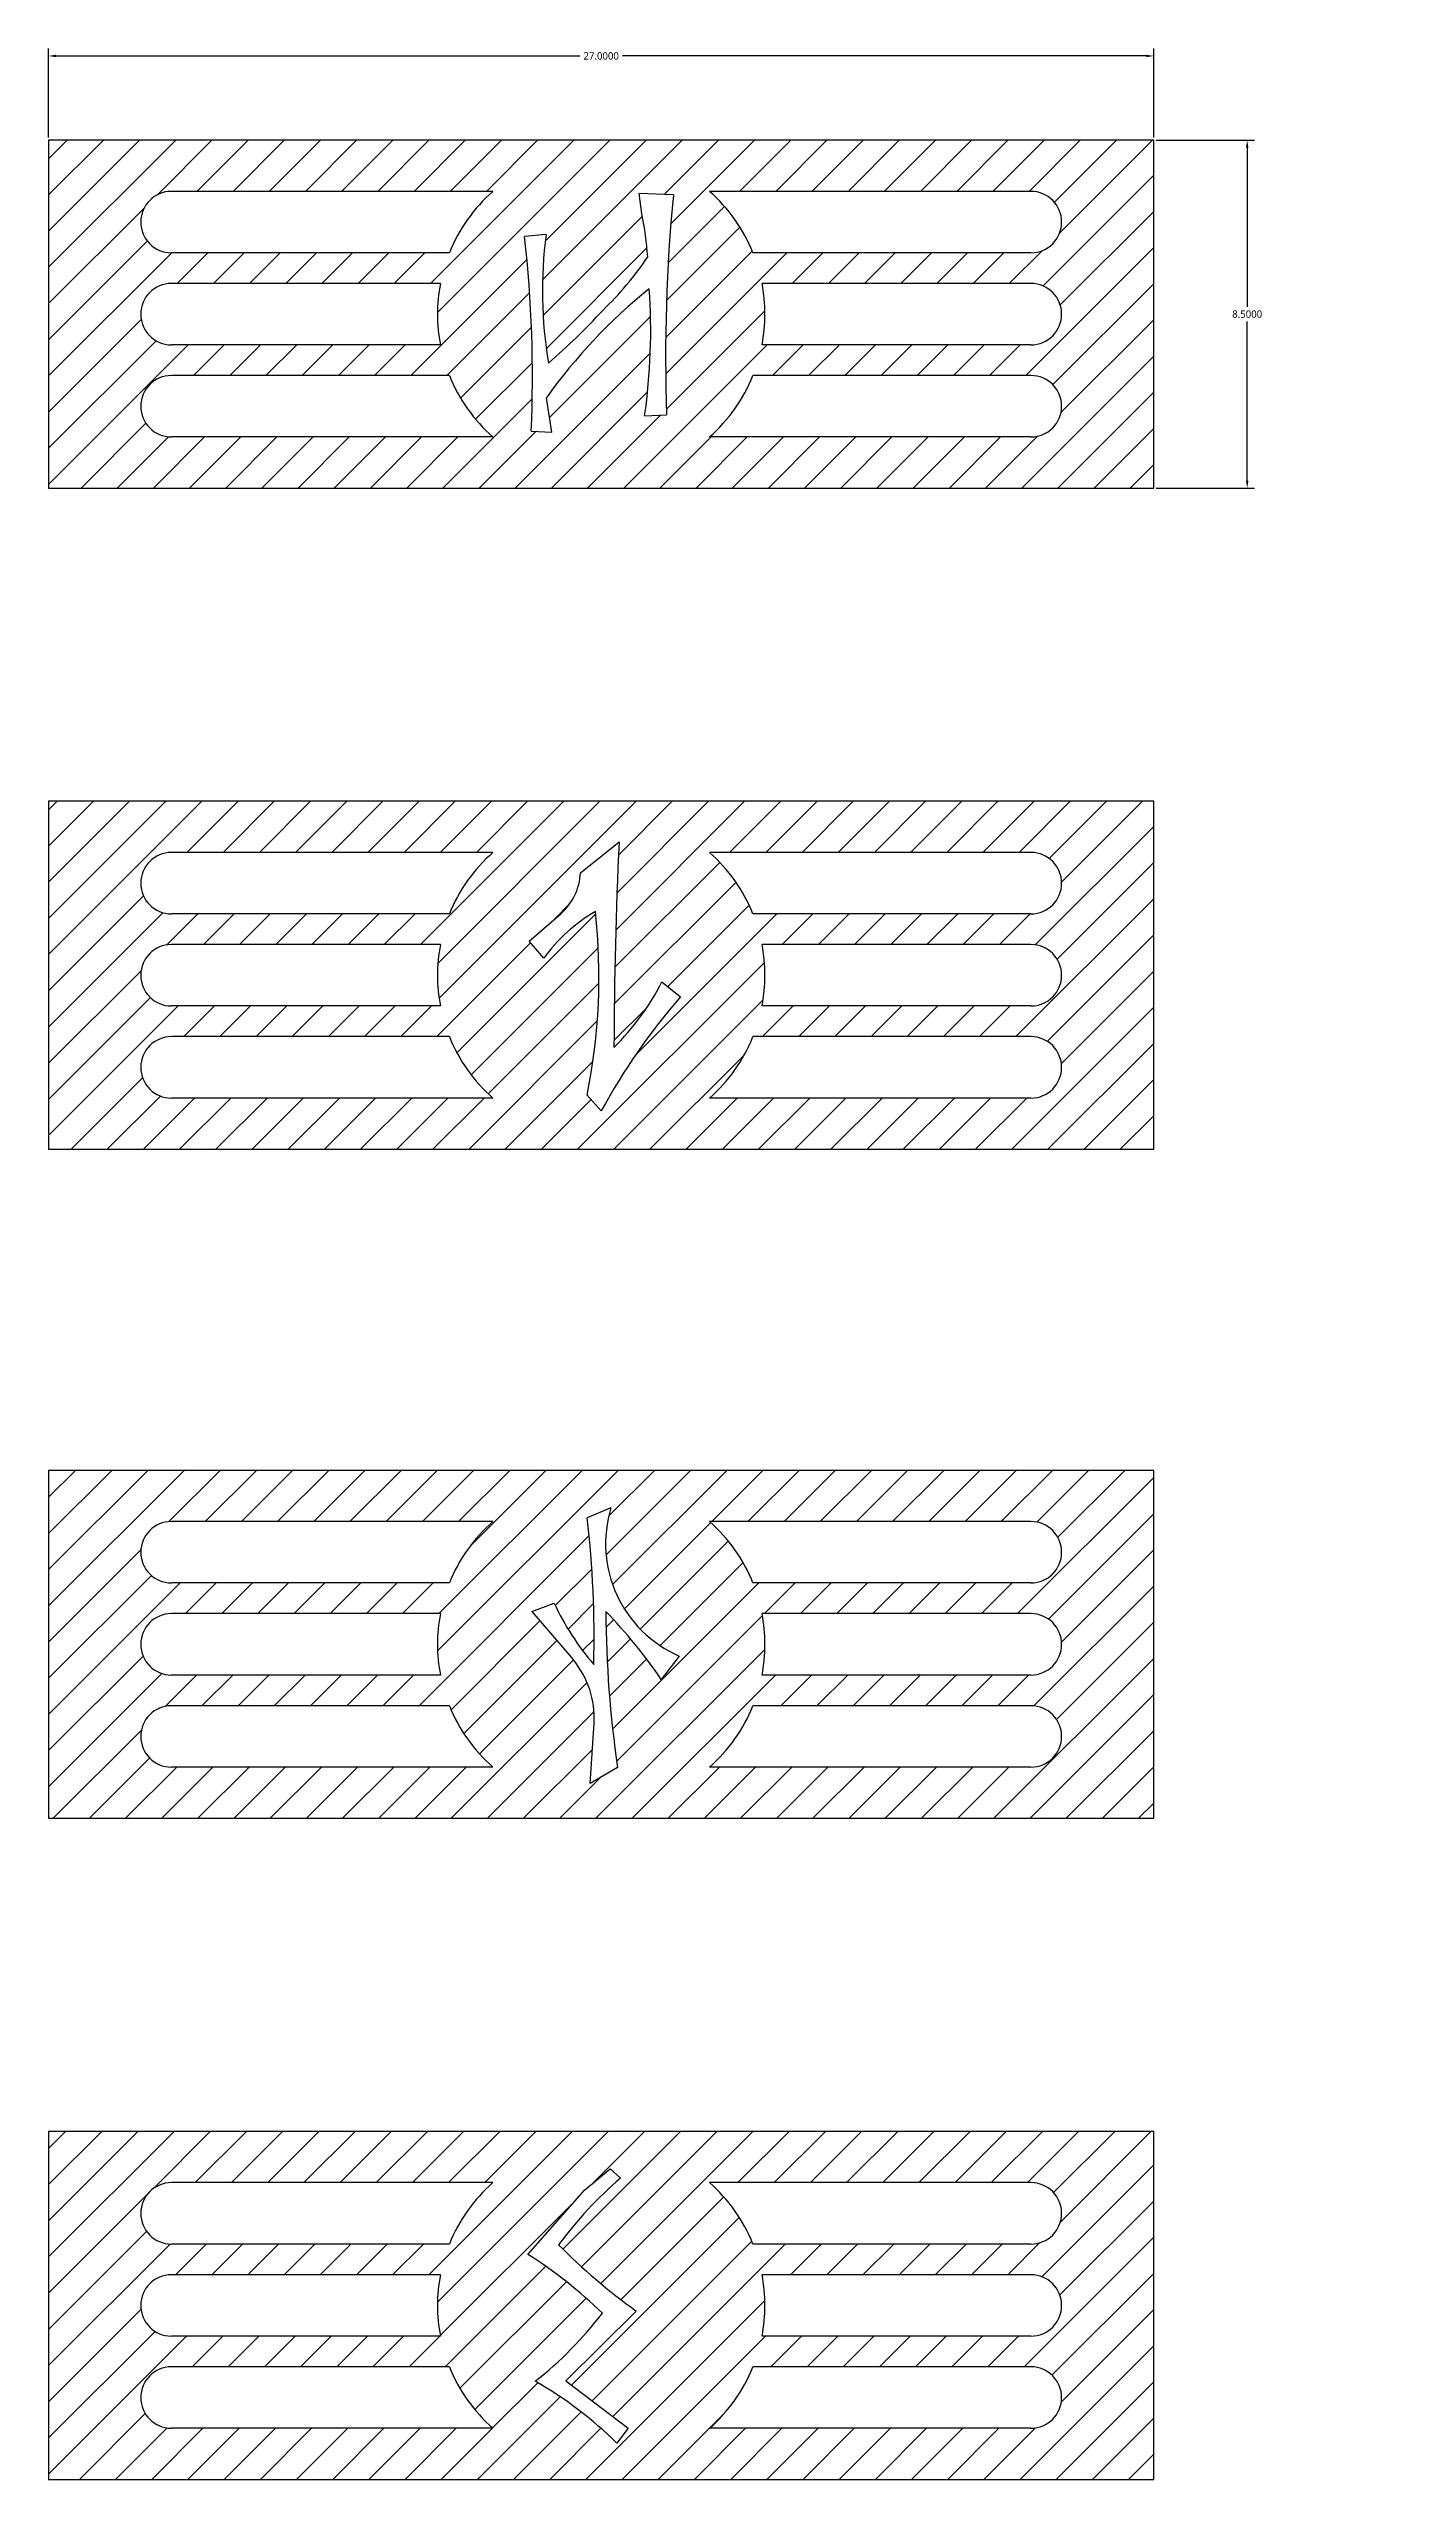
# Model space of a CAD drawing. Header units: centimetres. Extents: x 0 to 362, y 0 to 80.
# Drawn here: x 218.7 to 251.8, y 20.5 to 79.9 of the extents above; entities that cross this region are included whole.
import ezdxf

# ---------------------------------------------------------------- set-up
doc = ezdxf.new("R2010")
doc.units = ezdxf.units.CM
doc.header["$MEASUREMENT"] = 0
doc.styles.get("Standard").update_dxf_attribs({"font": 'malgun.ttf'})
doc.dimstyles.get("Standard").update_dxf_attribs({"dimtxt": 0.18, "dimasz": 0.18, "dimexe": 0.18, "dimexo": 0.0625, "dimgap": 0.09, "dimtad": 0, "dimtih": 1, "dimtoh": 1, "dimdec": 4, "dimzin": 0, "dimdsep": 46, "dimtxsty": 'Standard', "dimcen": 0.09, "dimadec": 0, "dimazin": 0, "dimtfac": 1, "dimtdec": 4, "dimtofl": 0, "dimtmove": 0, "dimatfit": 3, "dimfxl": 1, "dimtolj": 1, "dimtzin": 0, "dimarcsym": 0})

# ---------------------------------------------------------------- blocks, each defined once
blk = doc.blocks.new('*D6')
at = {"color": 0, "lineweight": -2, "transparency": 16777216}
for p, q in [((218.656, 77.752), (218.656, 79.927)), ((218.836, 79.747), (231.638, 79.747)), ((245.476, 79.747), (232.675, 79.747)), ((245.656, 77.752), (245.656, 79.927))]:
    blk.add_line(p, q, dxfattribs=at)
at = {"color": 0, "transparency": 16777216}
for points in [[(218.836, 79.777), (218.836, 79.717), (218.656, 79.747)], [(245.476, 79.777), (245.476, 79.717), (245.656, 79.747)]]:
    blk.add_solid(points, dxfattribs=at)
at = {"layer": 'Defpoints', "color": 0, "transparency": 16777216}
for p in [(218.656, 79.747), (218.656, 77.689), (245.656, 77.689)]:
    blk.add_point(p, dxfattribs=at)
at = {"color": 0, "transparency": 16777216, "insert": (232.156, 79.747), "char_height": 0.18, "attachment_point": 5}
blk.add_mtext('\\A1;27.0000', dxfattribs=at)
blk = doc.blocks.new('*D7')
at = {"color": 0, "lineweight": -2, "transparency": 16777216}
for p, q in [((245.719, 77.689), (248.119, 77.689)), ((247.939, 77.509), (247.939, 73.622)), ((247.939, 69.369), (247.939, 73.256)), ((245.719, 69.189), (248.119, 69.189))]:
    blk.add_line(p, q, dxfattribs=at)
at = {"color": 0, "transparency": 16777216}
for points in [[(247.909, 77.509), (247.969, 77.509), (247.939, 77.689)], [(247.909, 69.369), (247.969, 69.369), (247.939, 69.189)]]:
    blk.add_solid(points, dxfattribs=at)
at = {"layer": 'Defpoints', "color": 0, "transparency": 16777216}
for p in [(245.656, 77.689), (247.939, 77.689), (245.656, 69.189)]:
    blk.add_point(p, dxfattribs=at)
at = {"color": 0, "transparency": 16777216, "insert": (247.939, 73.439), "char_height": 0.18, "attachment_point": 5}
blk.add_mtext('\\A1;8.5000', dxfattribs=at)

msp = doc.modelspace()

# ---------------------------------------------------------------- hatches: boundary and pattern name
h = msp.add_hatch()
h.set_pattern_fill('ANSI31', color=256, scale=5)
h.paths.add_polyline_path([(245.65644, 77.68915), (218.65644, 77.68915), (218.65644, 69.18915), (245.65644, 69.18915)])
h.paths.add_polyline_path([(242.65644, 74.93915), (235.86454, 74.93915, 0.11643831), (234.80219, 76.43915), (242.65644, 76.43915, -1)], flags=16)
h.paths.add_polyline_path([(242.65644, 72.68915), (236.0855, 72.68915, 0.09458878), (236.0855, 74.18915), (242.65644, 74.18915, -1)], flags=16)
h.paths.add_polyline_path([(242.65644, 70.43915), (234.80219, 70.43915, 0.11643831), (235.86454, 71.93915), (242.65644, 71.93915, -1)], flags=16)
h.paths.add_polyline_path([(233.91975, 76.35189, 0.03264617), (233.75548, 70.97818), (233.2181, 70.9532, 0.05296396), (233.33046, 74.06027, 0.06764165), (230.81819, 71.39829), (230.95149, 70.55745), (230.44744, 70.57826, 0.03906184), (230.28303, 75.33525), (230.80944, 75.38473, 0.07564579), (230.87182, 72.24326, 0.02574645), (232.19421, 73.53152, 0.05415272), (233.29204, 74.83639, 0.03617592), (233.14991, 75.89166, 0.00064362), (233.08062, 76.39095)], flags=16)
h.paths.add_polyline_path([(229.51069, 76.43915, 0.11643831), (228.44834, 74.93915), (221.65644, 74.93915, -1), (221.65644, 76.43915)], flags=16)
h.paths.add_polyline_path([(229.51069, 70.43915), (221.65644, 70.43915, -1), (221.65644, 71.93915), (228.44834, 71.93915, 0.11643831)], flags=16)
h.paths.add_polyline_path([(228.22738, 74.18915, 0.09458878), (228.22738, 72.68915), (221.65644, 72.68915, -1), (221.65644, 74.18915)], flags=16)
h.paths.add_polyline_path([(285.00053, 77.68915), (258.00053, 77.68915), (258.00053, 69.18915), (285.00053, 69.18915)])
h.paths.add_polyline_path([(261.00053, 74.18915), (267.57147, 74.18915, 0.09458878), (267.57147, 72.68915), (261.00053, 72.68915, -1)], flags=16)
h.paths.add_polyline_path([(261.00053, 76.43915), (268.85478, 76.43915, 0.11643831), (267.79243, 74.93915), (261.00053, 74.93915, -1)], flags=16)
h.paths.add_polyline_path([(261.00053, 71.93915), (267.79243, 71.93915, 0.11643831), (268.85478, 70.43915), (261.00053, 70.43915, -1)], flags=16)
h.paths.add_polyline_path([(269.69038, 74.50092), (269.97794, 74.13676), (269.83451, 73.69844), (269.69166, 73.74518, -0.00355138)], flags=16)
h.paths.add_polyline_path([(269.69268, 73.6416), (269.88998, 73.56274), (270.10297, 74.09567), (270.24371, 74.18725), (270.28546, 73.3915), (271.03002, 74.24769), (271.08102, 74.16945), (271.18431, 73.68829, 0.04778195), (270.20435, 72.93951), (270.37381, 70.47315), (269.82123, 70.47315, -0.01490456)], flags=16)
h.paths.add_polyline_path([(269.69104, 74.60378, -0.00094123), (269.69289, 74.80407), (269.78, 74.95163), (270.20417, 74.9408), (270.23561, 74.34157), (270.06885, 74.23158), (269.81097, 74.56746)], flags=16)
h.paths.add_polyline_path([(269.69519, 74.98417, -0.00646086), (269.73288, 76.3585), (271.56009, 74.69462), (272.08816, 75.20354), (272.25217, 75.16109), (272.4712, 74.93293), (271.98742, 74.42222), (272.21579, 74.17073), (272.21554, 74.17094), (271.15636, 74.21925), (271.09133, 74.31819), (271.2138, 74.45903), (270.18231, 75.35723), (270.20075, 75.00588), (269.79425, 75.01655)], flags=16)
h.paths.add_polyline_path([(271.18084, 74.10819), (272.14954, 74.04747), (272.45089, 73.91184), (272.55285, 73.79956), (272.45069, 73.29403, 0.02946801), (271.70001, 73.97759, 0.01964073), (271.25546, 73.73196)], flags=16)
h.paths.add_polyline_path([(272.14817, 75.26137), (273.27929, 76.35147, -0.01078801), (273.42531, 75.02775), (273.24494, 75.10798), (272.9307, 75.00899), (272.90103, 75.38668), (272.56228, 75.02907), (272.31177, 75.23315)], flags=16)
h.paths.add_polyline_path([(272.50961, 73.23307), (272.65899, 73.68268), (273.07049, 73.22953), (272.99548, 74.18439), (273.12983, 74.32993), (273.27658, 74.90907), (273.44211, 74.8308, -0.03340455), (273.50433, 70.71172), (272.98201, 70.53941), (272.98201, 72.69656, 0.02073918)], flags=16)
h.paths.add_polyline_path([(272.94426, 74.83638), (273.1006, 74.88818), (273.15678, 74.84048), (272.98282, 74.34551)], flags=16)
h.paths.add_polyline_path([(274.14628, 76.43915), (282.00053, 76.43915, -1), (282.00053, 74.93915), (275.20863, 74.93915, 0.11643831)], flags=16)
h.paths.add_polyline_path([(274.14628, 70.43915, 0.11643831), (275.20863, 71.93915), (282.00053, 71.93915, -1), (282.00053, 70.43915)], flags=16)
h.paths.add_polyline_path([(275.42959, 74.18915), (282.00053, 74.18915, -1), (282.00053, 72.68915), (275.42959, 72.68915, 0.09458878)], flags=16)
h.paths.add_polyline_path([(285.00053, 61.53628), (258.00053, 61.53628), (258.00053, 53.03628), (285.00053, 53.03628)])
h.paths.add_polyline_path([(261.00053, 58.03628), (267.57147, 58.03628, 0.09458878), (267.57147, 56.53628), (261.00053, 56.53628, -1)], flags=16)
h.paths.add_polyline_path([(261.00053, 60.28628), (268.85478, 60.28628, 0.11643831), (267.79243, 58.78628), (261.00053, 58.78628, -1)], flags=16)
h.paths.add_polyline_path([(261.00053, 55.78628), (267.79243, 55.78628, 0.11643831), (268.85478, 54.28628), (261.00053, 54.28628, -1)], flags=16)
h.paths.add_polyline_path([(270.32178, 56.79471, 0.17019127), (271.2666, 57.76223, 0.03568122), (271.24587, 60.61483), (271.93608, 59.78277, 0.07824042), (271.72407, 57.44315), (272.39374, 57.87532), (272.36953, 57.42074, 0.02024642), (272.04118, 57.14897, 0.22549635), (271.51017, 55.96888, 0.06151465), (271.6675, 54.39135), (271.26861, 53.95711), (270.92175, 54.39459, 0.05490463), (271.1735, 56.92662, 0.07503978), (270.64963, 56.46656)], flags=16)
h.paths.add_polyline_path([(274.14628, 60.28628), (282.00053, 60.28628, -1), (282.00053, 58.78628), (275.20863, 58.78628, 0.11643831)], flags=16)
h.paths.add_polyline_path([(274.14628, 54.28628, 0.11643831), (275.20863, 55.78628), (282.00053, 55.78628, -1), (282.00053, 54.28628)], flags=16)
h.paths.add_polyline_path([(275.42959, 58.03628), (282.00053, 58.03628, -1), (282.00053, 56.53628), (275.42959, 56.53628, 0.09458878)], flags=16)
h.paths.add_polyline_path([(245.65644, 61.53628), (218.65644, 61.53628), (218.65644, 53.03628), (245.65644, 53.03628)])
h.paths.add_polyline_path([(242.65644, 58.78628), (235.86454, 58.78628, 0.11643831), (234.80219, 60.28628), (242.65644, 60.28628, -1)], flags=16)
h.paths.add_polyline_path([(242.65644, 56.53628), (236.0855, 56.53628, 0.09458878), (236.0855, 58.03628), (242.65644, 58.03628, -1)], flags=16)
h.paths.add_polyline_path([(242.65644, 54.28628), (234.80219, 54.28628, 0.11643831), (235.86454, 55.78628), (242.65644, 55.78628, -1)], flags=16)
h.paths.add_polyline_path([(234.09365, 56.7624, 0.05345673), (232.15644, 53.97065), (231.81011, 54.35666, 0.07831788), (232.01367, 58.84347, 0.10321847), (230.75262, 57.70549), (230.39312, 58.12238), (231.17671, 58.79809, 0.20411864), (231.64884, 59.78592), (232.59245, 60.54567, 0.0098156), (232.46757, 55.52479, 0.07861603), (233.64168, 57.12203)], flags=16)
h.paths.add_polyline_path([(229.51069, 60.28628, 0.11643831), (228.44834, 58.78628), (221.65644, 58.78628, -1), (221.65644, 60.28628)], flags=16)
h.paths.add_polyline_path([(229.51069, 54.28628), (221.65644, 54.28628, -1), (221.65644, 55.78628), (228.44834, 55.78628, 0.11643831)], flags=16)
h.paths.add_polyline_path([(228.22738, 58.03628, 0.09458878), (228.22738, 56.53628), (221.65644, 56.53628, -1), (221.65644, 58.03628)], flags=16)
h.paths.add_polyline_path([(245.65644, 45.18915), (218.65644, 45.18915), (218.65644, 36.68915), (245.65644, 36.68915)])
h.paths.add_polyline_path([(242.65644, 40.18915), (236.0855, 40.18915, 0.09458878), (236.0855, 41.68915), (242.65644, 41.68915, -1)], flags=16)
h.paths.add_polyline_path([(242.65644, 42.43915), (235.86454, 42.43915, 0.11643831), (234.80219, 43.93915), (242.65644, 43.93915, -1)], flags=16)
h.paths.add_polyline_path([(242.65644, 37.93915), (234.80219, 37.93915, 0.11643831), (235.86454, 39.43915), (242.65644, 39.43915, -1)], flags=16)
h.paths.add_polyline_path([(234.05882, 40.65272), (233.62498, 40.07948, 0.04420568), (232.27156, 41.73745, 0.03476205), (232.5551, 37.92613), (231.88633, 37.5354), (231.98568, 39.01234, 0.1966475), (231.43221, 40.61062), (230.4634, 41.74055), (231.00537, 41.94591, 0.0676015), (231.97458, 40.44751, 0.03472848), (231.81642, 44.02649), (232.39607, 44.27681, 0.38010674)], flags=16)
h.paths.add_polyline_path([(229.51069, 43.93915, 0.11643831), (228.44834, 42.43915), (221.65644, 42.43915, -1), (221.65644, 43.93915)], flags=16)
h.paths.add_polyline_path([(229.51069, 37.93915), (221.65644, 37.93915, -1), (221.65644, 39.43915), (228.44834, 39.43915, 0.11643831)], flags=16)
h.paths.add_polyline_path([(228.22738, 41.68915, 0.09458878), (228.22738, 40.18915), (221.65644, 40.18915, -1), (221.65644, 41.68915)], flags=16)
h.paths.add_polyline_path([(285.00053, 45.18915), (258.00053, 45.18915), (258.00053, 36.68915), (285.00053, 36.68915)])
h.paths.add_polyline_path([(261.00053, 41.68915), (267.57147, 41.68915, 0.09458878), (267.57147, 40.18915), (261.00053, 40.18915, -1)], flags=16)
h.paths.add_polyline_path([(261.00053, 43.93915), (268.85478, 43.93915, 0.11643831), (267.79243, 42.43915), (261.00053, 42.43915, -1)], flags=16)
h.paths.add_polyline_path([(261.00053, 39.43915), (267.79243, 39.43915, 0.11643831), (268.85478, 37.93915), (261.00053, 37.93915, -1)], flags=16)
h.paths.add_polyline_path([(269.34852, 43.25039), (269.89583, 43.64865, 0.07954976), (271.58751, 41.25767, 0.05883615), (273.27495, 43.58136, 0.10947541), (273.74054, 43.04248, 0.07505635), (271.81734, 40.96765, 0.03818372), (273.43324, 38.7999, 0.10176455), (272.90855, 38.51515, 0.04670956), (271.55674, 40.6094, 0.03111073), (269.86444, 38.32984), (269.51163, 38.58747, 0.02020851), (271.33721, 40.87739, 0.03895722)], flags=16)
h.paths.add_polyline_path([(274.14628, 43.93915), (282.00053, 43.93915, -1), (282.00053, 42.43915), (275.20863, 42.43915, 0.11643831)], flags=16)
h.paths.add_polyline_path([(274.14628, 37.93915, 0.11643831), (275.20863, 39.43915), (282.00053, 39.43915, -1), (282.00053, 37.93915)], flags=16)
h.paths.add_polyline_path([(275.42959, 41.68915), (282.00053, 41.68915, -1), (282.00053, 40.18915), (275.42959, 40.18915, 0.09458878)], flags=16)
h.paths.add_polyline_path([(285.00053, 29.03628), (258.00053, 29.03628), (258.00053, 20.53628), (285.00053, 20.53628)])
h.paths.add_polyline_path([(261.00053, 27.78628), (268.85478, 27.78628, 0.11643831), (267.79243, 26.28628), (261.00053, 26.28628, -1)], flags=16)
h.paths.add_polyline_path([(261.00053, 25.53628), (267.57147, 25.53628, 0.09458878), (267.57147, 24.03628), (261.00053, 24.03628, -1)], flags=16)
h.paths.add_polyline_path([(261.00053, 23.28628), (267.79243, 23.28628, 0.11643831), (268.85478, 21.78628), (261.00053, 21.78628, -1)], flags=16)
h.paths.add_polyline_path([(269.55645, 25.15809, 0.00606868), (269.85832, 25.53603), (270.00564, 25.34254), (270.1895, 24.7138), (269.99827, 24.54188, 0.01581104)], flags=16)
h.paths.add_polyline_path([(269.91401, 25.60786, 0.02324814), (270.97614, 27.12505), (271.17322, 26.56102), (270.46187, 25.40739), (270.07597, 25.39679)], flags=16)
h.paths.add_polyline_path([(271.00252, 22.71892, 0.02257165), (270.52037, 23.68774), (270.61944, 23.69676), (271.21995, 23.36601)], flags=16)
h.paths.add_polyline_path([(270.10795, 25.28961), (270.39106, 25.29256), (270.2889, 25.12689), (270.37929, 24.93245), (270.60555, 24.5006), (270.74545, 24.30542), (270.93917, 23.97509), (271.07922, 23.73629), (271.17318, 23.57125), (271.22449, 23.45394), (270.66682, 23.76114), (270.4878, 23.74601, 0.01786217), (270.04141, 24.47704), (270.27373, 24.68791)], flags=16)
h.paths.add_polyline_path([(271.05854, 27.25637, 0.01320454), (271.59061, 28.16425), (271.94385, 27.45836, 0.01006696), (272.47848, 26.58794), (272.35351, 26.50552), (272.09563, 26.8414), (271.75907, 26.94333), (271.59849, 27.2507), (271.46405, 27.03267), (271.09752, 27.14367)], flags=16)
h.paths.add_polyline_path([(271.09399, 27.03187), (271.40241, 26.93271), (271.22752, 26.64909)], flags=16)
h.paths.add_polyline_path([(271.03133, 22.6533), (271.28439, 23.32122), (271.33544, 23.2205), (271.34766, 23.16911), (271.37644, 23.12577), (271.44799, 22.973), (271.52422, 22.81025), (271.56332, 22.71154), (271.57992, 22.69598), (271.58407, 22.67732), (271.57784, 22.65326), (271.58925, 22.60453), (271.60067, 22.60453), (271.68575, 22.77249), (271.75216, 22.89588), (271.83828, 23.04103), (271.87893, 23.0998), (271.96402, 23.25118), (271.98166, 23.29577), (272.04584, 23.36707), (272.40183, 23.4043), (272.87953, 23.8509), (273.15038, 24.00711, -0.0432131), (272.34694, 22.83923), (271.40755, 21.43672), (271.13024, 21.75611), (271.13024, 22.41939, 0.00529464)], flags=16)
h.paths.add_polyline_path([(271.83775, 26.79274), (272.00285, 26.73966), (272.26261, 26.4107), (272.19176, 26.19418), (272.03443, 26.41627)], flags=16)
h.paths.add_polyline_path([(272.38763, 26.36961), (272.5509, 26.47584, 0.00828659), (273.02067, 25.77843), (272.90713, 25.53918), (272.67595, 25.41578), (272.54204, 25.63363), (272.53685, 25.71346), (272.46629, 25.81611), (272.27182, 26.07982)], flags=16)
h.paths.add_polyline_path([(272.28383, 23.62914), (272.39174, 23.75771), (272.47474, 23.85103), (272.48061, 23.86066), (272.74541, 23.85214), (272.3858, 23.50411), (272.13637, 23.46804)], flags=16)
h.paths.add_polyline_path([(272.64501, 24.1688), (272.68133, 24.22998), (272.77895, 24.40354), (272.84432, 24.51345), (272.88998, 24.58914), (272.93356, 24.65135), (272.97616, 24.72109), (273.00832, 24.76153), (273.02389, 24.79367), (273.06767, 24.82397), (273.01247, 24.90772), (272.93004, 25.0316), (272.98227, 25.4789), (273.08925, 25.68066, 0.00875947), (273.61404, 24.96328, -0.0255404), (273.25837, 24.20358), (272.84791, 23.94189), (272.53541, 23.96377)], flags=16)
h.paths.add_polyline_path([(272.73193, 25.32932), (272.86799, 25.40868), (272.85218, 25.14861)], flags=16)
h.paths.add_polyline_path([(274.14628, 27.78628), (282.00053, 27.78628, -1), (282.00053, 26.28628), (275.20863, 26.28628, 0.11643831)], flags=16)
h.paths.add_polyline_path([(274.14628, 21.78628, 0.11643831), (275.20863, 23.28628), (282.00053, 23.28628, -1), (282.00053, 21.78628)], flags=16)
h.paths.add_polyline_path([(275.42959, 25.53628), (282.00053, 25.53628, -1), (282.00053, 24.03628), (275.42959, 24.03628, 0.09458878)], flags=16)
h.paths.add_polyline_path([(245.65644, 29.03628), (218.65644, 29.03628), (218.65644, 20.53628), (245.65644, 20.53628)])
h.paths.add_polyline_path([(233.01181, 24.65022), (231.29642, 22.94157), (232.81439, 21.78895), (232.53597, 21.42228, 0.06463448), (230.54597, 22.93333, 0.06017123), (232.18746, 24.59575, 0.05106165), (230.36614, 26.03369), (231.75377, 27.60787), (232.37663, 28.12725), (232.63007, 27.89975, 0.05585008), (231.11692, 26.26829, 0.04256485)], flags=16)
h.paths.add_polyline_path([(236.0855, 25.53628), (242.65644, 25.53628, -1), (242.65644, 24.03628), (236.0855, 24.03628, 0.09458878)], flags=16)
h.paths.add_polyline_path([(235.86454, 26.28628, 0.11643831), (234.80219, 27.78628), (242.65644, 27.78628, -1), (242.65644, 26.28628)], flags=16)
h.paths.add_polyline_path([(235.86454, 23.28628), (242.65644, 23.28628, -1), (242.65644, 21.78628), (234.80219, 21.78628, 0.11643831)], flags=16)
h.paths.add_polyline_path([(229.51069, 27.78628, 0.11643831), (228.44834, 26.28628), (221.65644, 26.28628, -1), (221.65644, 27.78628)], flags=16)
h.paths.add_polyline_path([(229.51069, 21.78628), (221.65644, 21.78628, -1), (221.65644, 23.28628), (228.44834, 23.28628, 0.11643831)], flags=16)
h.paths.add_polyline_path([(228.22738, 25.53628, 0.09458878), (228.22738, 24.03628), (221.65644, 24.03628, -1), (221.65644, 25.53628)], flags=16)

# ---------------------------------------------------------------- linework, layer by layer
for p, q in [((218.65644, 77.68915), (218.65644, 69.18915)), ((245.65644, 77.68915), (218.65644, 77.68915)), ((245.65644, 69.18915), (245.65644, 77.68915)), ((229.51069, 76.43915), (221.65644, 76.43915)), ((233.91975, 76.35189), (233.08062, 76.39095)), ((242.65644, 76.43915), (234.80219, 76.43915)), ((228.44834, 74.93915), (221.65644, 74.93915)), ((230.80944, 75.38473), (230.28303, 75.33525)), ((242.65644, 74.93915), (235.86454, 74.93915)), ((228.22738, 74.18915), (221.65644, 74.18915)), ((242.65644, 74.18915), (236.0855, 74.18915)), ((228.22738, 72.68915), (221.65644, 72.68915)), ((242.65644, 72.68915), (236.0855, 72.68915)), ((228.44834, 71.93915), (221.65644, 71.93915)), ((242.65644, 71.93915), (235.86454, 71.93915)), ((230.95149, 70.55745), (230.81819, 71.39829)), ((233.2181, 70.9532), (233.75548, 70.97818)), ((229.51069, 70.43915), (221.65644, 70.43915)), ((230.44744, 70.57826), (230.95149, 70.55745)), ((242.65644, 70.43915), (234.80219, 70.43915)), ((218.65644, 69.18915), (245.65644, 69.18915)), ((218.65644, 61.53628), (218.65644, 53.03628)), ((245.65644, 61.53628), (218.65644, 61.53628)), ((245.65644, 53.03628), (245.65644, 61.53628)), ((229.51069, 60.28628), (221.65644, 60.28628)), ((231.64884, 59.78592), (232.59245, 60.54567)), ((242.65644, 60.28628), (234.80219, 60.28628)), ((230.39312, 58.12238), (231.17671, 58.79809)), ((228.44834, 58.78628), (221.65644, 58.78628)), ((242.65644, 58.78628), (235.86454, 58.78628)), ((228.22738, 58.03628), (221.65644, 58.03628)), ((230.75262, 57.70549), (230.39312, 58.12238)), ((242.65644, 58.03628), (236.0855, 58.03628)), ((233.64168, 57.12203), (234.09365, 56.7624)), ((228.22738, 56.53628), (221.65644, 56.53628)), ((242.65644, 56.53628), (236.0855, 56.53628)), ((228.44834, 55.78628), (221.65644, 55.78628)), ((242.65644, 55.78628), (235.86454, 55.78628)), ((229.51069, 54.28628), (221.65644, 54.28628)), ((232.15644, 53.97065), (231.81011, 54.35666)), ((242.65644, 54.28628), (234.80219, 54.28628)), ((218.65644, 53.03628), (245.65644, 53.03628)), ((218.65644, 45.18915), (218.65644, 36.68915)), ((245.65644, 45.18915), (218.65644, 45.18915)), ((245.65644, 36.68915), (245.65644, 45.18915)), ((232.39607, 44.27681), (231.81642, 44.02649)), ((229.51069, 43.93915), (221.65644, 43.93915)), ((242.65644, 43.93915), (234.80219, 43.93915)), ((228.44834, 42.43915), (221.65644, 42.43915)), ((242.65644, 42.43915), (235.86454, 42.43915)), ((228.22738, 41.68915), (221.65644, 41.68915)), ((230.4634, 41.74055), (231.00537, 41.94591)), ((230.4634, 41.74055), (231.46979, 40.5668)), ((242.65644, 41.68915), (236.0855, 41.68915)), ((234.05882, 40.65272), (233.62498, 40.07948)), ((228.22738, 40.18915), (221.65644, 40.18915)), ((242.65644, 40.18915), (236.0855, 40.18915)), ((228.44834, 39.43915), (221.65644, 39.43915)), ((242.65644, 39.43915), (235.86454, 39.43915)), ((231.88633, 37.5354), (231.98568, 39.01234)), ((229.51069, 37.93915), (221.65644, 37.93915)), ((232.5551, 37.92613), (231.88633, 37.5354)), ((242.65644, 37.93915), (234.80219, 37.93915)), ((218.65644, 36.68915), (245.65644, 36.68915)), ((218.65644, 29.03628), (218.65644, 20.53628)), ((245.65644, 29.03628), (218.65644, 29.03628)), ((245.65644, 20.53628), (245.65644, 29.03628)), ((231.75377, 27.60787), (232.37663, 28.12725)), ((232.37663, 28.12725), (232.63007, 27.89975)), ((229.51069, 27.78628), (221.65644, 27.78628)), ((230.36614, 26.03369), (231.75377, 27.60787)), ((242.65644, 27.78628), (234.80219, 27.78628)), ((228.44834, 26.28628), (221.65644, 26.28628)), ((242.65644, 26.28628), (235.86454, 26.28628)), ((228.22738, 25.53628), (221.65644, 25.53628)), ((242.65644, 25.53628), (236.0855, 25.53628)), ((233.01181, 24.65022), (231.29642, 22.94157)), ((228.22738, 24.03628), (221.65644, 24.03628)), ((242.65644, 24.03628), (236.0855, 24.03628)), ((228.44834, 23.28628), (221.65644, 23.28628)), ((242.65644, 23.28628), (235.86454, 23.28628)), ((231.29642, 22.94157), (232.81439, 21.78895)), ((229.51069, 21.78628), (221.65644, 21.78628)), ((232.81439, 21.78895), (232.53597, 21.42228)), ((242.65644, 21.78628), (234.80219, 21.78628)), ((218.65644, 20.53628), (245.65644, 20.53628))]:
    msp.add_line(p, q)
for centre, radius, start, end in [((221.65644, 75.68915), 0.75, 90, 270), ((232.15644, 73.43915), 4, 131.4096221, 157.9756872), ((39.17523, 49.22864), 195.7986, 7.8266125, 7.9741201), ((274.94497, 72.40835), 41.21431, 174.5093263, 181.9886211), ((232.15644, 73.43915), 4, 22.0243128, 48.5903779), ((242.65644, 75.68915), 0.75, 270, 90), ((225.93789, 74.38309), 7.3681, 3.5271707, 11.8144662), ((199.96644, 71.90613), 30.50991, 357.505565, 6.4533295), ((241.16341, 74.01897), 10.44365, 172.4856971, 189.7894799), ((226.73677, 79.23728), 7.89553, 313.7257214, 326.1245011), ((221.65644, 73.43915), 0.75, 90, 270), ((232.15644, 73.43915), 4, 169.1930771, 190.8069229), ((241.86787, 63.48652), 13.59013, 128.917929, 144.3966751), ((218.64945, 73.03561), 14.71673, 351.8653744, 3.9924879), ((232.15644, 73.43915), 4, 349.1930771, 10.8069229), ((242.65644, 73.43915), 0.75, 270, 90), ((219.03219, 85.71937), 17.9383, 311.3013998, 317.2007478), ((221.65644, 71.18915), 0.75, 90, 270), ((232.15644, 73.43915), 4, 202.0243128, 228.5903779), ((232.15644, 73.43915), 4, 311.4096221, 337.9756872), ((242.65644, 71.18915), 0.75, 270, 90), ((221.65644, 59.53628), 0.75, 90, 270), ((232.15644, 57.28628), 4, 131.4096221, 157.9756872), ((360.39788, 54.85507), 127.93206, 177.4505629, 179.70006), ((232.15644, 57.28628), 4, 22.0243128, 48.5903779), ((242.65644, 59.53628), 0.75, 270, 90), ((230.25331, 59.84617), 1.39683, 311.3813366, 357.5279625), ((234.11001, 55.25269), 4.15793, 120.2768539, 143.8493063), ((217.6773, 57.24588), 14.42511, 348.4460059, 6.3585774), ((221.65644, 57.28628), 0.75, 90, 270), ((232.15644, 57.28628), 4, 169.1930771, 190.8069229), ((232.15644, 57.28628), 4, 349.1930771, 10.8069229), ((242.65644, 57.28628), 0.75, 270, 90), ((228.00676, 60.03402), 6.34287, 314.6906996, 332.6711841), ((246.14383, 46.3327), 15.93692, 139.1230733, 151.3628031), ((221.65644, 55.03628), 0.75, 90, 270), ((232.15644, 57.28628), 4, 202.0243128, 228.5903779), ((232.15644, 57.28628), 4, 311.4096221, 337.9756872), ((242.65644, 55.03628), 0.75, 270, 90), ((206.16256, 41.09982), 25.82026, 358.5523521, 6.5083362), ((235.26666, 43.40037), 3.0014, 163.0217118, 246.2702508), ((221.65644, 43.18915), 0.75, 90, 270), ((232.15644, 40.93915), 4, 131.4096221, 157.9756872), ((232.15644, 40.93915), 4, 22.0243128, 48.5903779), ((242.65644, 43.18915), 0.75, 270, 90), ((221.65644, 40.93915), 0.75, 90, 270), ((232.15644, 40.93915), 4, 169.1930771, 190.8069229), ((237.00595, 44.76458), 6.62961, 205.1610122, 220.6305989), ((259.79031, 41.86847), 27.51906, 180.2727925, 188.23646), ((223.59011, 33.26932), 12.12753, 34.1627278, 44.2873308), ((232.15644, 40.93915), 4, 349.1930771, 10.8069229), ((242.65644, 40.93915), 0.75, 270, 90), ((229.7556, 39.13506), 2.23345, 356.8502265, 39.8696524), ((221.65644, 38.68915), 0.75, 90, 270), ((232.15644, 40.93915), 4, 202.0243128, 228.5903779), ((232.15644, 40.93915), 4, 311.4096221, 337.9756872), ((242.65644, 38.68915), 0.75, 270, 90), ((221.65644, 27.03628), 0.75, 90, 270), ((232.15644, 24.78628), 4, 131.4096221, 157.9756872), ((239.15358, 20.33188), 9.99144, 130.7613896, 143.5480009), ((232.15644, 24.78628), 4, 22.0243128, 48.5903779), ((242.65644, 27.03628), 0.75, 270, 90), ((241.55069, 36.56853), 14.66147, 224.6310073, 234.3802669), ((224.25495, 16.4207), 11.39106, 45.8626394, 57.5549533), ((221.65644, 24.78628), 0.75, 90, 270), ((232.15644, 24.78628), 4, 169.1930771, 190.8069229), ((232.15644, 24.78628), 4, 349.1930771, 10.8069229), ((242.65644, 24.78628), 0.75, 270, 90), ((224.48469, 30.55993), 9.74188, 308.4760758, 322.2496983), ((221.65644, 22.53628), 0.75, 90, 270), ((232.15644, 24.78628), 4, 202.0243128, 228.5903779), ((232.15644, 24.78628), 4, 311.4096221, 337.9756872), ((242.65644, 22.53628), 0.75, 270, 90), ((225.72081, 14.51282), 9.70501, 45.3936776, 60.1862339)]:
    msp.add_arc(centre, radius, start, end)

# ---------------------------------------------------------------- dimensions: what is measured, and where the dimension line sits
dim = msp.add_linear_dim(base=(218.65644, 79.74699), p1=(245.65644, 77.68915), p2=(218.65644, 77.68915), dimstyle='Standard')
dim.commit()
dim.dimension.update_dxf_attribs({"geometry": '*D6', "text_midpoint": (232.15644, 79.74699)})
dim = msp.add_linear_dim(base=(247.93873, 77.68915), p1=(245.65644, 69.18915), p2=(245.65644, 77.68915), angle=90, dimstyle='Standard')
dim.commit()
dim.dimension.update_dxf_attribs({"geometry": '*D7', "text_midpoint": (247.93873, 73.43915)})

doc.saveas('drawing.dxf')
